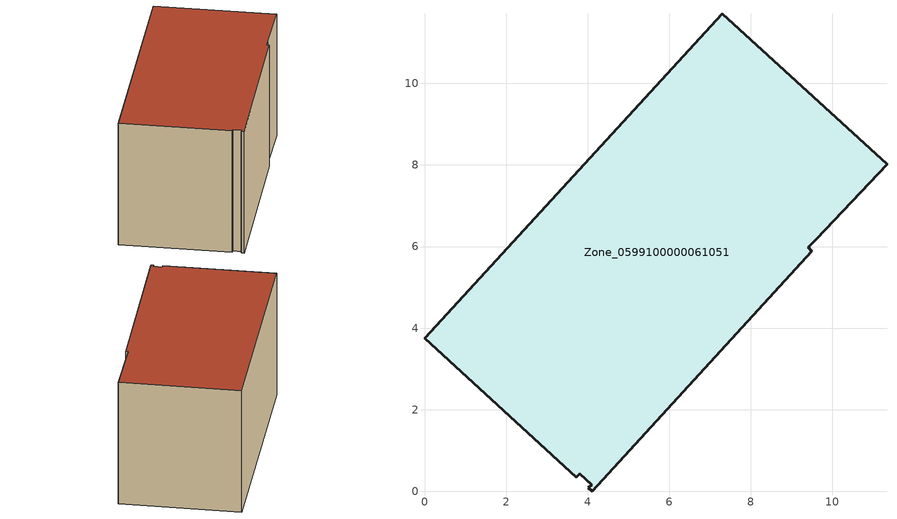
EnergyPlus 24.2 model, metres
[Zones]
Zone_0599100000061051
 floor ground (C_G): 3.8,0.43 3.72,0.35 0,3.75 7.3,11.71 11.34,8.02 9.61,6.18 9.4,5.98 9.49,5.89 4.11,0 4.01,0.09 4.09,0.17 z3.23
 wall outside (C_F): 7.3,11.71 0,3.75 3.72,0.35 3.8,0.43 4.09,0.17 4.01,0.09 4.11,0 9.49,5.89 9.4,5.98 9.61,6.18 11.34,8.02 7.3,11.71 z3.23:9.29
 roof outside (C_R): 4.09,0.17 4.01,0.09 4.11,0 9.49,5.89 9.4,5.98 9.61,6.18 11.34,8.02 7.3,11.71 0,3.75 3.72,0.35 3.8,0.43 z9.29
[BUILDING]
Pand.0599100000061051: North Axis=0; Terrain=City; Loads Convergence Tolerance Value=0.04; Temperature Convergence Tolerance Value=0.4; Solar Distribution=FullExterior; Maximum Number of Warmup Days=25; Minimum Number of Warmup Days=1
[Site:Location]
Rotterdam.The.Hague.AP_ZH_NLD Design_Conditions: Latitude=51.96; Longitude=4.45; Time Zone=1; Elevation=-4.5
[SITE:GROUNDTEMPERATURE:BUILDINGSURFACE]
18, 18, 18, 18, 18, 18, 18, 18, 18, 18, 18, 18
[MATERIAL] Thermal Absorptance=0.9; Solar Absorptance=0.7; Visible Absorptance=0.7
Name | Roughness | Thickness | Conductivity | Density | Specific Heat
G.TC.1946 | MediumSmooth | 0.15 | 1 | 540 | 1210
F.TC.1946 | Rough | 0.3 | 0.857143 | 1920 | 840
R.TC.1946 | MediumRough | 0.2 | 0.909091 | 1500 | 1000
[CONSTRUCTION]
C_G: G.TC.1946
C_F: F.TC.1946
C_R: R.TC.1946
[ZONE]
Zone_0599100000061051: Type=1; Multiplier=1; Ceiling Height=Autocalculate; Volume=Autocalculate; Floor Area=autocalculate; Part of Total Floor Area=Yes
[ZONEINFILTRATION:DESIGNFLOWRATE]
Infil_Zone_0599100000061051: Zone or ZoneList or Space or SpaceList=Zone_0599100000061051; Schedule=AlwaysOn; Design Flow Rate Calculation Method=Flow/Area; Flow Rate per Floor Area=0.003; Constant Term Coefficient=1; Temperature Term Coefficient=0; Velocity Term Coefficient=0; Velocity Squared Term Coefficient=0
[HVACTEMPLATE:ZONE:IDEALLOADSAIRSYSTEM]
Zone_0599100000061051: Maximum Heating Supply Air Temperature=50; Minimum Cooling Supply Air Temperature=13; Maximum Heating Supply Air Humidity Ratio=0.0156; Minimum Cooling Supply Air Humidity Ratio=0.0077; Heating Limit=NoLimit; Cooling Limit=NoLimit; Dehumidification Control Type=ConstantSensibleHeatRatio; Cooling Sensible Heat Ratio=0.7; Dehumidification Setpoint=60; Humidification Control Type=None; Humidification Setpoint=30; Outdoor Air Method=None; Outdoor Air Flow Rate per Person=0.00944; Outdoor Air Flow Rate per Zone Floor Area=0; Outdoor Air Flow Rate per Zone=0; Demand Controlled Ventilation Type=None; Outdoor Air Economizer Type=NoEconomizer; Heat Recovery Type=None; Sensible Heat Recovery Effectiveness=0.7; Latent Heat Recovery Effectiveness=0.65
[ZONECONTROL:THERMOSTAT]
ThermostatControl_Zone_0599100000061051: Zone or ZoneList=Zone_0599100000061051; Control Type Schedule=DualSetpointControlType; Control 1=Thermostat_Zone_0599100000061051; Temperature Difference Between Cutout And Setpoint=0
[THERMOSTATSETPOINT:DUALSETPOINT]
Thermostat_Zone_0599100000061051: Heating Setpoint Temperature Schedule=HeatingSetpoint_Zone_0599100000061051; Cooling Setpoint Temperature Schedule=CoolingSetpoint_Zone_0599100000061051
[SCHEDULE:COMPACT]
HeatingSetpoint_Zone_0599100000061051: Through: 12/31, For: AllDays, Until: 24:00, 21
CoolingSetpoint_Zone_0599100000061051: Through: 12/31, For: AllDays, Until: 24:00, 24
DualSetpointControlType: Through: 12/31, For: AllDays, Until: 24:00, 4
AlwaysOn: Through: 12/31, For: AllDays, Until: 24:00, 1
